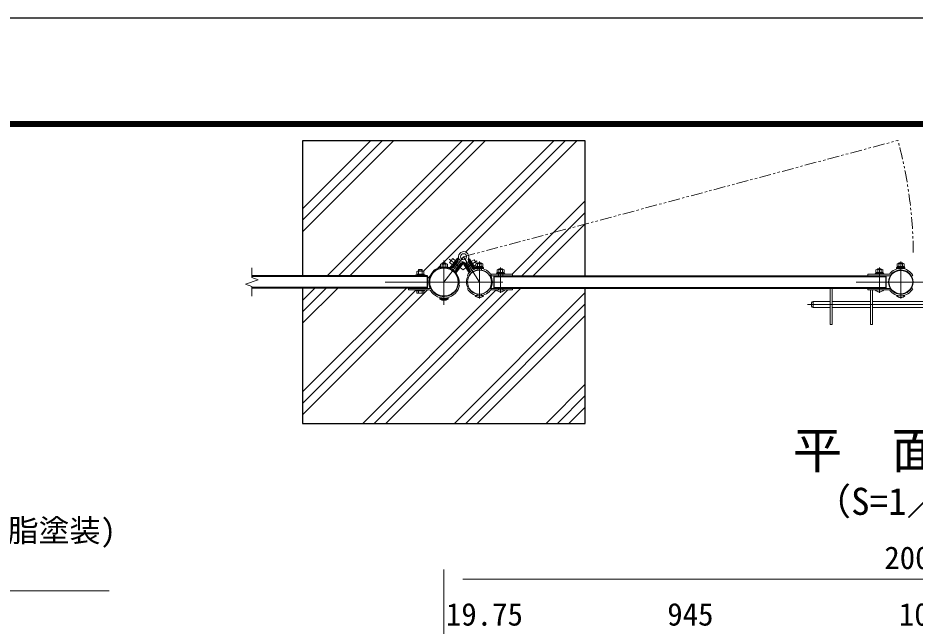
# Model space of a CAD drawing. Units: millimetres, scale not verified. Extents: x -4200 to 4200, y -2970 to 2970.
# Drawn here: x -1389 to 515, y 1679 to 2970 of the extents above; entities that cross this region are included whole.
import ezdxf
from ezdxf.enums import TextEntityAlignment as Align

# ---------------------------------------------------------------- set-up
doc = ezdxf.new("R2010")
doc.units = ezdxf.units.MM
doc.header["$LTSCALE"] = 10
doc.linetypes.add('USER1', pattern=[50.8, 31.75, -6.35, 6.35, -6.35])
doc.linetypes.add('USER2', pattern=[5, 2.5, -0.5, 0.5, -0.5, 0.5, -0.5])
for name, color, linetype, lineweight in [('0-0_D-STR1', 1, 'Continuous', 25), ('0-1_D-STR3', 3, 'Continuous', 13), ('0-2_D-STR-DIM', 7, 'Continuous', 13), ('0-3_0', 7, 'Continuous', 25), ('0-5_D-BMK', 2, 'USER1', 13), ('0-6_D-STR-TXT', 7, 'Continuous', 13), ('0-9_D-STR4', 7, 'Continuous', 25), ('0-B_D-TTL-TXT', 7, 'Continuous', 25), ('0-D_D-TTL', 7, 'Continuous', 25)]:
    doc.layers.add(name, color=color, linetype=linetype, lineweight=lineweight)
doc.styles.add('ＭＳ ゴシック', font='')
doc.styles.get('ＭＳ ゴシック').set_extended_font_data('MS Gothic')

msp = doc.modelspace()

# ---------------------------------------------------------------- linework, layer by layer
at = {"layer": '0-0_D-STR1'}
for p, q in [((-520.18, 2422.08), (-893, 2422.08)), ((-520.18, 2420.88), (-893, 2420.88)), ((-520.18, 2396.08), (-520.18, 2422.08)), ((-378.68, 2396.08), (-378.68, 2422.08)), ((-378.68, 2422.08), (453.32, 2422.08)), ((-378.68, 2420.88), (453.32, 2420.88)), ((453.32, 2396.08), (453.32, 2422.08)), ((-520.18, 2397.28), (-893, 2397.28)), ((-520.18, 2396.08), (-893, 2396.08)), ((-378.68, 2397.28), (453.32, 2397.28)), ((-378.68, 2396.08), (453.32, 2396.08))]:
    msp.add_line(p, q, dxfattribs=at)
for centre, radius in [((-485.18, 2409.08), 30.25), ((484.42, 2409.08), 25.4)]:
    msp.add_circle(centre, radius, dxfattribs=at)
at = {"layer": '0-1_D-STR3'}
for p, q in [((-466.42, 2459.06), (-473.16, 2450.37)), ((-456.32, 2459.85), (-471.7, 2440.01)), ((-454.5, 2458.44), (-469.66, 2438.89)), ((-460.49, 2454.46), (-466.42, 2459.06)), ((-454.5, 2458.44), (-456.32, 2459.85)), ((-432.92, 2457.32), (-430.96, 2458.53)), ((-432.92, 2457.32), (-419.95, 2436.44)), ((-430.99, 2458.57), (-419.03, 2439.31)), ((-420.92, 2456.57), (-427.29, 2452.62)), ((-420.92, 2456.57), (-415.77, 2448.28)), ((-494.18, 2440.93), (-494.18, 2439.33)), ((-476.18, 2439.33), (-494.18, 2439.33)), ((-492.88, 2440.93), (-477.48, 2440.93)), ((-492.68, 2440.93), (-492.68, 2446.73)), ((-477.68, 2440.93), (-492.68, 2440.93)), ((-479.4, 2447.43), (-490.95, 2447.43)), ((-489.18, 2449.05), (-488.1, 2450.13)), ((-489.18, 2449.05), (-481.18, 2449.05)), ((-489.18, 2449.05), (-489.18, 2447.43)), ((-488.93, 2440.93), (-488.93, 2446.73)), ((-488.1, 2447.43), (-488.1, 2450.13)), ((-488.1, 2450.13), (-482.26, 2450.13)), ((-482.26, 2447.43), (-482.26, 2450.13)), ((-481.18, 2449.05), (-482.26, 2450.13)), ((-481.43, 2440.93), (-481.43, 2446.73)), ((-481.18, 2449.05), (-481.18, 2447.43)), ((-477.68, 2440.93), (-477.68, 2446.73)), ((-467.23, 2445.77), (-473.16, 2450.37)), ((-454.9, 2456.3), (-468.42, 2438.86)), ((-468.24, 2437.45), (-468.42, 2438.86)), ((-468.24, 2437.45), (-461.92, 2432.55)), ((-465.31, 2439.61), (-466.89, 2440.83)), ((-464.63, 2443.75), (-465.42, 2444.36)), ((-465.31, 2439.61), (-454.28, 2453.83)), ((-457.89, 2452.44), (-464.63, 2443.75)), ((-460.56, 2435.93), (-449.53, 2450.16)), ((-445.02, 2451.08), (-460.18, 2431.53)), ((-457.89, 2452.44), (-458.68, 2453.05)), ((-444.2, 2448.38), (-458.58, 2429.84)), ((-454.28, 2453.83), (-455.86, 2455.06)), ((-447.95, 2448.93), (-449.53, 2450.16)), ((-443.11, 2450.98), (-445.07, 2449.77)), ((-445.07, 2449.77), (-431.79, 2428.4)), ((-445.02, 2451.08), (-444.1, 2450.37)), ((-443.11, 2450.98), (-430.15, 2430.11)), ((-429.6, 2431.12), (-441.24, 2449.87)), ((-438.72, 2449.59), (-440.42, 2448.54)), ((-429.22, 2434.3), (-438.72, 2449.59)), ((-431.92, 2453.81), (-433.62, 2452.76)), ((-424.12, 2437.47), (-433.62, 2452.76)), ((-421.11, 2436.4), (-432.75, 2455.15)), ((-429.25, 2451.4), (-430.1, 2450.88)), ((-430.1, 2450.88), (-424.29, 2441.53)), ((-423.44, 2442.06), (-424.29, 2441.53)), ((-422.43, 2438.52), (-424.12, 2437.47)), ((-417.53, 2445.73), (-421.49, 2443.27)), ((-418.33, 2438.18), (-417.69, 2437.16)), ((-402.33, 2441.78), (-417.73, 2441.78)), ((-417.73, 2439.78), (-417.73, 2441.78)), ((-402.33, 2439.78), (-417.73, 2439.78)), ((-417.53, 2441.78), (-417.53, 2447.58)), ((-417.53, 2441.78), (-402.53, 2441.78)), ((-415.81, 2448.28), (-404.26, 2448.28)), ((-414.03, 2449.18), (-413.23, 2449.98)), ((-414.03, 2448.28), (-414.03, 2449.18)), ((-414.03, 2437.91), (-414.03, 2438.18)), ((-413.78, 2441.78), (-413.78, 2447.58)), ((-413.23, 2449.98), (-406.83, 2449.98)), ((-413.23, 2448.28), (-413.23, 2449.98)), ((-413.23, 2438.01), (-413.23, 2438.18)), ((-406.83, 2448.28), (-406.83, 2449.98)), ((-406.83, 2438.01), (-406.83, 2438.18)), ((-406.28, 2441.78), (-406.28, 2447.58)), ((-406.03, 2448.28), (-406.03, 2449.18)), ((-406.03, 2437.91), (-406.03, 2438.18)), ((-405.28, 2437.79), (-405.28, 2434.54)), ((-402.53, 2441.78), (-402.53, 2447.58)), ((-402.33, 2439.78), (-402.33, 2441.78)), ((476.72, 2441.78), (492.12, 2441.78)), ((476.72, 2439.78), (476.72, 2441.78)), ((476.72, 2439.78), (492.12, 2439.78)), ((476.92, 2441.78), (476.92, 2447.58)), ((491.92, 2441.78), (476.92, 2441.78)), ((490.2, 2448.28), (478.65, 2448.28)), ((480.42, 2448.28), (480.42, 2449.18)), ((480.67, 2441.78), (480.67, 2447.58)), ((487.62, 2449.98), (481.22, 2449.98)), ((481.22, 2448.28), (481.22, 2449.98)), ((487.62, 2448.28), (487.62, 2449.98)), ((488.42, 2449.18), (487.62, 2449.98)), ((488.17, 2441.78), (488.17, 2447.58)), ((488.42, 2448.28), (488.42, 2449.18)), ((491.92, 2441.78), (491.92, 2447.58)), ((492.12, 2439.78), (492.12, 2441.78)), ((-524.18, 2423.68), (-546.18, 2423.68)), ((-546.18, 2422.08), (-546.18, 2423.68)), ((-546.18, 2422.08), (-546.18, 2423.68)), ((-524.18, 2422.08), (-546.18, 2422.08)), ((-527.48, 2425.68), (-542.88, 2425.68)), ((-542.88, 2423.68), (-542.88, 2425.68)), ((-527.48, 2423.68), (-542.88, 2423.68)), ((-542.68, 2425.68), (-542.68, 2431.48)), ((-542.68, 2425.68), (-527.68, 2425.68)), ((-540.96, 2432.18), (-529.41, 2432.18)), ((-539.18, 2434.78), (-538.18, 2435.78)), ((-539.18, 2432.18), (-539.18, 2434.78)), ((-538.93, 2425.68), (-538.93, 2431.48)), ((-538.18, 2432.18), (-538.18, 2435.78)), ((-538.18, 2435.78), (-532.18, 2435.78)), ((-532.18, 2432.18), (-532.18, 2435.78)), ((-531.43, 2425.68), (-531.43, 2431.48)), ((-531.18, 2432.18), (-531.18, 2434.78)), ((-527.68, 2425.68), (-527.68, 2431.48)), ((-527.48, 2423.68), (-527.48, 2425.68)), ((-524.18, 2422.08), (-524.18, 2423.68)), ((-524.18, 2422.08), (-524.18, 2423.68)), ((-458.98, 2434.71), (-460.56, 2435.93)), ((-435.43, 2423.28), (-432.64, 2421.72)), ((-429.22, 2434.3), (-430.92, 2433.25)), ((-429.15, 2431.02), (-429.6, 2431.12)), ((-421.21, 2435.95), (-421.11, 2436.4)), ((-384.59, 2425.78), (-339.88, 2425.78)), ((-384.59, 2422.58), (-384.59, 2425.78)), ((-384.59, 2422.58), (-339.88, 2422.58)), ((-357.18, 2429.38), (-372.58, 2429.38)), ((-372.58, 2427.38), (-372.58, 2429.38)), ((-357.18, 2427.38), (-372.58, 2427.38)), ((-372.38, 2429.38), (-372.38, 2435.18)), ((-372.38, 2429.38), (-357.38, 2429.38)), ((-370.66, 2435.88), (-359.11, 2435.88)), ((-368.88, 2436.58), (-368.08, 2437.38)), ((-368.88, 2435.88), (-368.88, 2436.58)), ((-368.63, 2429.38), (-368.63, 2435.18)), ((-368.08, 2437.38), (-361.68, 2437.38)), ((-368.08, 2435.88), (-368.08, 2437.38)), ((-361.68, 2435.88), (-361.68, 2437.38)), ((-361.13, 2429.38), (-361.13, 2435.18)), ((-360.88, 2435.88), (-360.88, 2436.58)), ((-360.13, 2425.78), (-360.13, 2422.58)), ((-357.38, 2429.38), (-357.38, 2435.18)), ((-357.18, 2427.38), (-357.18, 2429.38)), ((-339.88, 2425.78), (-339.88, 2422.58)), ((414.27, 2425.78), (414.27, 2422.58)), ((460.59, 2425.78), (414.27, 2425.78)), ((462.32, 2422.58), (414.27, 2422.58)), ((431.57, 2429.38), (446.97, 2429.38)), ((431.57, 2427.38), (431.57, 2429.38)), ((431.57, 2427.38), (446.97, 2427.38)), ((431.77, 2429.38), (431.77, 2435.18)), ((446.77, 2429.38), (431.77, 2429.38)), ((445.05, 2435.88), (433.5, 2435.88)), ((435.27, 2435.88), (435.27, 2436.58)), ((435.52, 2429.38), (435.52, 2435.18)), ((442.47, 2437.38), (436.07, 2437.38)), ((436.07, 2435.88), (436.07, 2437.38)), ((442.47, 2435.88), (442.47, 2437.38)), ((443.27, 2436.58), (442.47, 2437.38)), ((443.02, 2429.38), (443.02, 2435.18)), ((443.27, 2435.88), (443.27, 2436.58)), ((446.77, 2429.38), (446.77, 2435.18)), ((446.97, 2427.38), (446.97, 2429.38)), ((509.82, 2423.28), (507.03, 2421.72)), ((-454.99, 2403.24), (-451.85, 2402.63)), ((-560.18, 2392.38), (-560.18, 2395.58)), ((-516.55, 2395.58), (-560.18, 2395.58)), ((-516.55, 2392.38), (-560.18, 2392.38)), ((-544.18, 2392.38), (-544.18, 2390.78)), ((-544.18, 2390.78), (-526.18, 2390.78)), ((-542.68, 2395.58), (-542.68, 2396.08)), ((-542.68, 2395.58), (-527.68, 2395.58)), ((-542.68, 2386.36), (-542.68, 2390.78)), ((-542.68, 2390.78), (-527.68, 2390.78)), ((-540.81, 2385.28), (-529.55, 2385.28)), ((-538.94, 2386.36), (-538.94, 2390.78)), ((-538.93, 2395.58), (-538.93, 2396.08)), ((-531.43, 2395.58), (-531.43, 2396.08)), ((-531.42, 2386.36), (-531.42, 2390.78)), ((-527.68, 2395.58), (-527.68, 2396.08)), ((-527.68, 2386.36), (-527.68, 2390.78)), ((-435.43, 2394.88), (-432.64, 2396.44)), ((-418.17, 2379.98), (-417.55, 2380.97)), ((-415.68, 2379.98), (-415.68, 2380.54)), ((-405.28, 2380.37), (-405.28, 2383.62)), ((-404.38, 2379.98), (-404.38, 2380.54)), ((-384.59, 2395.58), (-339.88, 2395.58)), ((-384.59, 2395.58), (-384.59, 2392.38)), ((-384.59, 2392.38), (-339.88, 2392.38)), ((-373.88, 2392.38), (-355.88, 2392.38)), ((-370.53, 2395.78), (-370.01, 2396.08)), ((-370.53, 2395.58), (-370.53, 2395.78)), ((-369.63, 2392.38), (-369.63, 2395.58)), ((-360.13, 2392.38), (-360.13, 2395.58)), ((-359.23, 2395.78), (-359.75, 2396.08)), ((-359.23, 2395.58), (-359.23, 2395.78)), ((-339.88, 2392.38), (-339.88, 2395.58)), ((338.92, 2396.08), (338.92, 2318.88)), ((414.27, 2392.38), (414.27, 2395.58)), ((462.32, 2395.58), (414.27, 2395.58)), ((460.59, 2392.38), (414.27, 2392.38)), ((419.92, 2392.38), (419.92, 2318.88)), ((448.27, 2392.38), (430.27, 2392.38)), ((433.62, 2395.78), (434.14, 2396.08)), ((433.62, 2395.58), (433.62, 2395.78)), ((444.92, 2395.78), (444.4, 2396.08)), ((444.92, 2395.58), (444.92, 2395.78)), ((478.77, 2379.98), (478.77, 2380.54)), ((490.07, 2379.98), (490.07, 2380.54)), ((509.82, 2394.88), (507.03, 2396.44)), ((-494.18, 2372.93), (-494.18, 2374.03)), ((-494.18, 2372.93), (-476.18, 2372.93)), ((-493.18, 2375.13), (-477.18, 2375.13)), ((-493.08, 2375.13), (-477.28, 2375.13)), ((-476.18, 2372.93), (-476.18, 2374.03)), ((-419.03, 2379.98), (-401.03, 2379.98)), ((295.22, 2364.88), (295.22, 2357.88)), ((298.22, 2367.88), (334.42, 2367.88)), ((298.22, 2367.88), (298.22, 2354.88)), ((338.92, 2367.88), (419.92, 2367.88)), ((424.42, 2367.88), (605.22, 2367.88)), ((493.42, 2379.98), (475.42, 2379.98)), ((298.22, 2354.88), (334.42, 2354.88)), ((338.92, 2354.88), (419.92, 2354.88)), ((424.42, 2354.88), (605.22, 2354.88))]:
    msp.add_line(p, q, dxfattribs=at)
for points in [[(-494.18, 2440.93), (-476.18, 2440.93), (-476.18, 2439.33)], [(-446.99, 2450.17), (-460.52, 2432.73), (-461.92, 2432.55)], [(-414.78, 2434.98), (-414.78, 2437.79), (-414.78, 2434.54)], [(-414.03, 2449.18), (-406.03, 2449.18), (-406.83, 2449.98)], [(488.42, 2449.18), (480.42, 2449.18), (481.22, 2449.98)], [(-539.18, 2434.78), (-531.18, 2434.78), (-532.18, 2435.78)], [(-369.63, 2422.58), (-369.63, 2425.78), (-369.63, 2422.58)], [(-368.88, 2436.58), (-360.88, 2436.58), (-361.68, 2437.38)], [(443.27, 2436.58), (435.27, 2436.58), (436.07, 2437.38)], [(-544.18, 2392.38), (-526.18, 2392.38), (-526.18, 2390.78)], [(-414.78, 2383.18), (-414.78, 2380.37), (-414.78, 2383.62)], [(334.42, 2396.08), (334.42, 2318.88), (338.92, 2318.88)], [(424.42, 2392.38), (424.42, 2318.88), (419.92, 2318.88)]]:
    msp.add_lwpolyline(points, dxfattribs=at)
for points in [[(-419.03, 2439.78), (-419.03, 2438.18), (-401.03, 2438.18), (-401.03, 2439.78)], [(493.42, 2439.78), (493.42, 2438.18), (475.42, 2438.18), (475.42, 2439.78)], [(-373.88, 2427.38), (-373.88, 2425.78), (-355.88, 2425.78), (-355.88, 2427.38)], [(448.27, 2427.38), (448.27, 2425.78), (430.27, 2425.78), (430.27, 2427.38)]]:
    msp.add_lwpolyline(points, close=True, dxfattribs=at)
for centre, radius in [((-443.45, 2462.9), 6.3), ((-409.78, 2409.08), 25.4)]:
    msp.add_circle(centre, radius, dxfattribs=at)
for centre, radius, start, end in [((-458.85, 2459.36), 5, 322.21032, 12.94508), ((-443.45, 2462.9), 10.8, 341.10578, 262.57528), ((-428.5, 2457.78), 5, 161.10578, 211.84053), ((-485.18, 2409.08), 32.25, 106.20469, 205.57012), ((-485.18, 2409.08), 30.25, 69.29432, 35.12633), ((-490.8, 2444.59), 2.85, 48.86505, 131.13495), ((-485.18, 2437.04), 10.39, 68.85295, 111.14705), ((-479.55, 2444.59), 2.85, 48.83491, 131.16509), ((-485.18, 2409.08), 32.25, 69.63976, 73.79531), ((-473.11, 2441.45), 4.3, 251.38744, 323.35115), ((-473.3, 2441.21), 2, 250.865, 323.35115), ((-443.04, 2447.11), 5, 101.21846, 142.21032), ((-445.49, 2447.23), 5, 31.84053, 82.57528), ((-410.03, 2409.08), 29.1, 38.03183, 150.7918), ((-415.65, 2445.44), 2.85, 48.83491, 131.16509), ((-410.03, 2437.89), 10.39, 68.85295, 111.14705), ((-404.4, 2445.44), 2.85, 48.86505, 131.13495), ((484.42, 2409.08), 29.1, 29.2082, 144.97854), ((478.8, 2445.44), 2.85, 48.86505, 131.13495), ((484.42, 2437.89), 10.39, 68.85295, 111.14705), ((490.05, 2445.44), 2.85, 48.83491, 131.16509), ((-540.8, 2429.34), 2.85, 48.83491, 131.16509), ((-535.18, 2421.79), 10.39, 68.85295, 111.14705), ((-529.55, 2429.34), 2.85, 48.86505, 131.13495), ((-456.83, 2428.83), 4.3, 141.0695, 213.03321), ((-457.02, 2428.59), 2, 141.0695, 213.55565), ((-485.18, 2409.08), 32.25, 349.04288, 34.78088), ((-409.78, 2409.08), 27.4, 151.0469, 208.9531), ((-410.03, 2409.08), 25.9, 38.03183, 150.7918), ((-384.59, 2428.98), 6.4, 218.03183, 270), ((-384.59, 2428.98), 3.2, 218.03183, 270), ((-409.78, 2409.08), 27.4, 330.0854, 29.9146), ((-370.5, 2433.04), 2.85, 48.83491, 131.16509), ((-364.88, 2425.49), 10.39, 68.85295, 111.14705), ((-359.25, 2433.04), 2.85, 48.86505, 131.13495), ((433.65, 2433.04), 2.85, 48.86505, 131.13495), ((439.27, 2425.49), 10.39, 68.85295, 111.14705), ((444.9, 2433.04), 2.85, 48.83491, 131.16509), ((484.42, 2409.08), 25.9, 29.2082, 148.58483), ((-485.18, 2409.08), 33.95, 212.38911, 349.04288), ((-485.18, 2409.08), 30.75, 212.38911, 349.04288), ((-540.81, 2387.44), 2.16, 210, 330), ((-535.18, 2392.36), 7.08, 237.93138, 302.06862), ((-529.55, 2387.44), 2.16, 210, 330), ((-516.55, 2389.18), 6.4, 32.38911, 90), ((-516.55, 2389.18), 3.2, 32.38911, 90), ((-410.03, 2409.08), 29.1, 209.2082, 321.96817), ((-410.03, 2409.08), 25.9, 209.2082, 321.96817), ((-384.59, 2389.18), 6.4, 90, 141.96817), ((-384.59, 2389.18), 3.2, 90, 141.96817), ((-364.88, 2400.51), 12.12, 222.07502, 317.92498), ((-367.7, 2389.43), 6.95, 106.90112, 113.9872), ((-367.7, 2389.43), 6.95, 66.0128, 73.09888), ((-362.05, 2389.38), 7, 106.71589, 113.81332), ((-362.05, 2389.38), 7, 66.18668, 73.28411), ((439.27, 2400.51), 12.12, 222.07502, 317.92498), ((436.45, 2389.38), 7, 106.71589, 113.81332), ((436.45, 2389.38), 7, 66.18668, 73.28411), ((442.1, 2389.43), 6.95, 106.90112, 113.9872), ((442.1, 2389.43), 6.95, 66.0128, 73.09888), ((484.42, 2409.08), 29.1, 215.02146, 330.7918), ((484.42, 2409.08), 25.9, 211.41517, 330.7918), ((-493.08, 2374.03), 1.1, 90, 180), ((-485.18, 2387.21), 16.88, 237.77316, 302.22684), ((-477.28, 2374.03), 1.1, 0, 90), ((-410.03, 2388.11), 12.12, 222.07502, 317.92498), ((298.22, 2364.88), 3, 90, 180), ((484.42, 2388.11), 12.12, 222.07502, 317.92498), ((298.22, 2357.88), 3, 180, 270)]:
    msp.add_arc(centre, radius, start, end, dxfattribs=at)
at = {"layer": '0-2_D-STR-DIM'}
for p, q in [((-785.18, 2516.02), (-592.11, 2709.08)), ((-785.18, 2540.33), (-616.42, 2709.08)), ((-785.18, 2564.63), (-640.73, 2709.08)), ((-733.27, 2422.08), (-446.27, 2709.08)), ((-708.97, 2422.08), (-421.97, 2709.08)), ((-684.66, 2422.08), (-397.66, 2709.08)), ((-528.82, 2432.08), (-251.82, 2709.08)), ((-486.46, 2450.13), (-227.51, 2709.08)), ((-439.41, 2472.88), (-203.21, 2709.08)), ((-454.14, 2458.15), (-453.97, 2458.32)), ((-893, 2418.7), (-893, 2439.08)), ((-498.08, 2438.52), (-492.68, 2443.92)), ((-473.06, 2439.23), (-469.71, 2442.58)), ((-879.79, 2413.89), (-893, 2418.7)), ((-520.18, 2416.42), (-514.64, 2421.96)), ((-906.22, 2404.27), (-879.79, 2413.89)), ((-893, 2399.46), (-906.22, 2404.27)), ((-893, 2379.08), (-893, 2399.46)), ((-785.18, 2321.56), (-710.66, 2396.08)), ((-785.18, 2345.87), (-734.97, 2396.08)), ((-785.18, 2370.18), (-759.27, 2396.08)), ((-785.18, 2175.72), (-564.82, 2396.08)), ((-785.18, 2127.11), (-519.91, 2392.38)), ((-785.18, 2151.42), (-545.66, 2390.93)), ((-657.37, 2109.08), (-374.07, 2392.38)), ((-633.06, 2109.08), (-349.76, 2392.38)), ((-608.75, 2109.08), (-321.75, 2396.08)), ((-462.91, 2109.08), (-185.18, 2386.82)), ((-438.6, 2109.08), (-185.18, 2362.51)), ((-414.3, 2109.08), (-185.18, 2338.2)), ((-268.46, 2109.08), (-185.18, 2192.36)), ((-244.15, 2109.08), (-185.18, 2168.05)), ((-219.84, 2109.08), (-185.18, 2143.75)), ((-485.18, 1539.74), (-485.18, 1798.46)), ((-445.18, 1778.46), (1474.82, 1778.46))]:
    msp.add_line(p, q, dxfattribs=at)
for points in [[(-340.59, 2425.85), (-252.34, 2514.11), (-185.18, 2581.27)], [(-320.06, 2422.08), (-219.14, 2523), (-185.18, 2556.96)], [(-295.75, 2422.08), (-185.93, 2531.9), (-185.18, 2532.66)]]:
    msp.add_lwpolyline(points, dxfattribs=at)
at = {"layer": '0-5_D-BMK', "linetype": 'USER2'}
msp.add_line((-443.45, 2462.9), (478.56, 2709.95), dxfattribs=at)
at = {"layer": '0-5_D-BMK'}
for p, q in [((-485.18, 2409.08), (-443.45, 2462.9)), ((-444.66, 2434.99), (-474.12, 2457.83)), ((-410.03, 2409.08), (-443.45, 2462.9)), ((-485.18, 2454.62), (-485.18, 2361.07)), ((-485.18, 2368.5), (-485.18, 2447.18)), ((-445.03, 2435.08), (-414.58, 2453.99)), ((-410.03, 2373.82), (-410.03, 2452.5)), ((-364.88, 2386.22), (-364.88, 2439.9)), ((439.27, 2386.22), (439.27, 2439.9)), ((484.42, 2373.82), (484.42, 2452.5)), ((-360.18, 2409.08), (-610.18, 2409.08)), ((389.82, 2409.08), (639.82, 2409.08)), ((286.19, 2361.38), (901.77, 2361.38))]:
    msp.add_line(p, q, dxfattribs=at)
at = {"layer": '0-5_D-BMK', "linetype": 'USER2'}
msp.add_arc((-443.45, 2462.9), 954.54, 0.5332, 15, dxfattribs=at)
at = {"layer": '0-6_D-STR-TXT'}
msp.add_line((-1976.02, 1753.5), (-1195.64, 1753.66), dxfattribs=at)
at = {"layer": '0-9_D-STR4'}
msp.add_line((-785.18, 2709.08), (-785.18, 2422.08), dxfattribs=at)
for points in [[(-185.18, 2422.08), (-185.18, 2709.08), (-785.18, 2709.08)], [(-785.18, 2396.08), (-785.18, 2109.08), (-185.18, 2109.08), (-185.18, 2396.08)]]:
    msp.add_lwpolyline(points, dxfattribs=at)
at = {"layer": '0-D_D-TTL', "color": 2}
msp.add_lwpolyline([(-4199.72, 2969.89), (4200.28, 2969.89), (4200.28, -2970.11), (-4199.72, -2970.11)], close=True, dxfattribs=at)
at = {"layer": '0-D_D-TTL'}
for points in [[(-3929.72, 2749.89), (3930.28, 2749.89), (3930.28, -2750.11), (-3929.72, -2750.11)], [(-3927.22, 2747.39), (3927.78, 2747.39), (3927.78, -2747.61), (-3927.22, -2747.61)], [(-3924.72, 2744.89), (3925.28, 2744.89), (3925.28, -2745.11), (-3924.72, -2745.11)], [(-3922.22, 2742.39), (3922.78, 2742.39), (3922.78, -2742.61), (-3922.22, -2742.61)], [(-3919.72, 2739.89), (3920.28, 2739.89), (3920.28, -2740.11), (-3919.72, -2740.11)]]:
    msp.add_lwpolyline(points, close=True, dxfattribs=at)

# ---------------------------------------------------------------- texts
at = {"layer": '0-2_D-STR-DIM', "style": 'ＭＳ ゴシック'}
for s, p in [('2000', (449.57, 1785.21)), ('945', (-11.15, 1665.21)), ('10', (480.42, 1665.21))]:
    msp.add_text(s, height=48.09, dxfattribs=at).set_placement(p, align=Align.BOTTOM_LEFT)
at = {"layer": '0-3_0', "style": 'ＭＳ ゴシック'}
msp.add_text('19.75', height=48.09, dxfattribs=at).set_placement((-481.01, 1665.21), align=Align.BOTTOM_LEFT)
at = {"layer": '0-6_D-STR-TXT', "style": 'ＭＳ ゴシック'}
msp.add_text('メッシュパネル(樹脂塗装)', height=48.09, dxfattribs=at).set_placement((-1968.51, 1843.16), align=Align.BOTTOM_LEFT)
at = {"layer": '0-B_D-TTL-TXT', "style": 'ＭＳ ゴシック'}
for s, height, p in [('平\u3000面\u3000図', 76.98, (254.92, 1990.55)), ('（S=1／20）', 57.7, (300.41, 1897.36))]:
    msp.add_text(s, height=height, dxfattribs=at).set_placement(p, align=Align.BOTTOM_LEFT)

doc.saveas('drawing.dxf')
